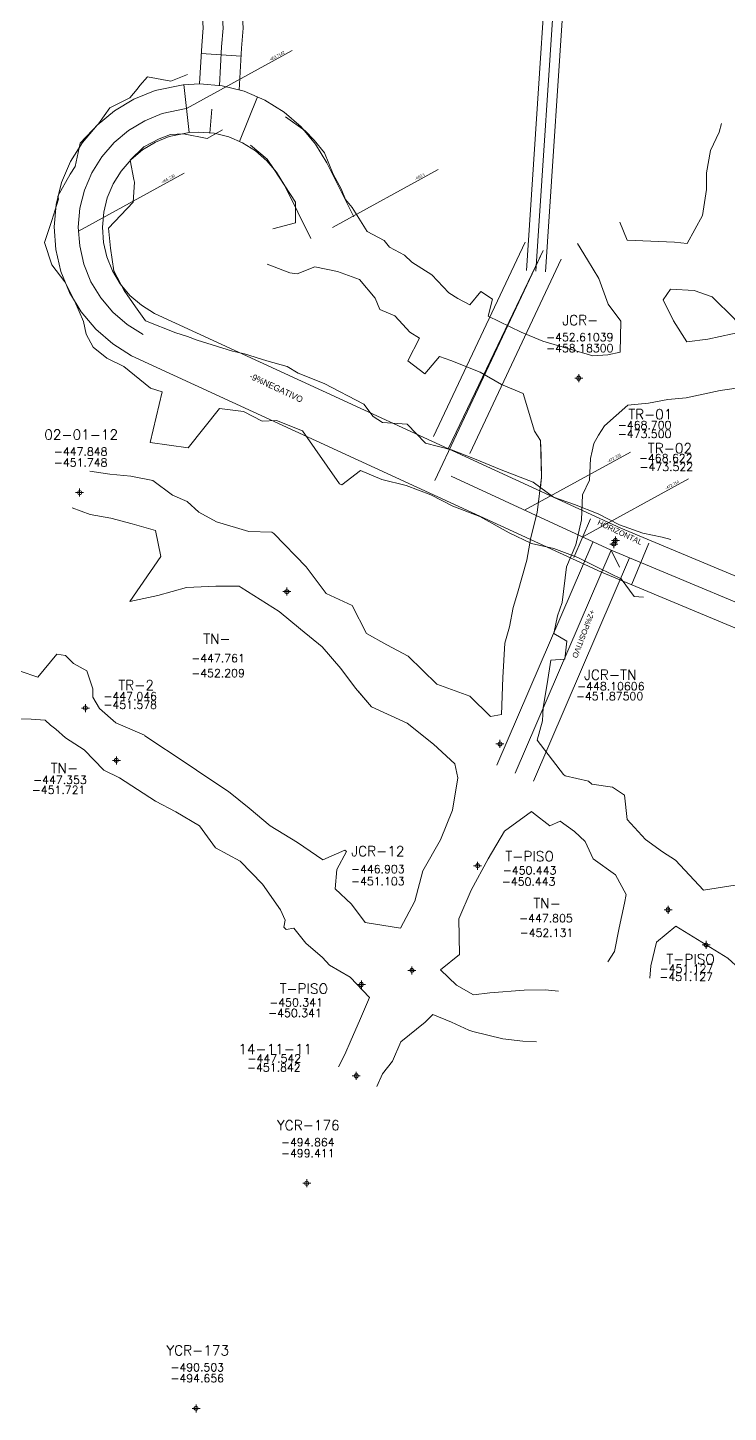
# Model space of a CAD drawing. Extents: x 10548 to 11188, y 0 to 10043.
# Drawn here: x 10729.8 to 10817.3, y 9744.7 to 9917.7 of the extents above; entities that cross this region are included whole.
import ezdxf
from ezdxf.enums import TextEntityAlignment as Align

# ---------------------------------------------------------------- set-up
doc = ezdxf.new("R2010")
doc.units = 0
doc.header["$MEASUREMENT"] = 0
doc.header["$PDMODE"] = 34
doc.header["$PDSIZE"] = 0.5
for name, color, linetype in [('F-510-7775-E-FIC', 104, 'Continuous'), ('F-510-7775-E-SCR', 102, 'Continuous'), ('F-510-7782-W-FIC', 5, 'Continuous'), ('F-510-7782-W-SCR', 5, 'Continuous'), ('F-510-7784-E-SCR', 152, 'Continuous'), ('F-510-7790-W-FIC', 154, 'Continuous'), ('F-510-7790-W-SCR', 154, 'Continuous'), ('proy2d', 80, 'Continuous'), ('R-480-7855-NE-SCR', 210, 'Continuous')]:
    doc.layers.add(name, color=color, linetype=linetype)
doc.styles.add('ROMAND', font='romand', dxfattribs={"width": 0.7})
doc.styles.add('ROMANS', font='romans.shx', dxfattribs={"width": 1.65})

# ---------------------------------------------------------------- blocks, each defined once
blk = doc.blocks.new('F2')
at = {"lineweight": 0}
blk.add_point((0, 0), dxfattribs=at)
at = {"lineweight": 0, "style": 'ROMAND'}
for tag, height, p in [('NOMBRE', 1.25, (0.2, 6.62)), ('CIELO', 1, (0.14, 4.62)), ('PISO', 1, (0.14, 3.25))]:
    blk.add_attdef(tag, text='', height=height, dxfattribs=at).set_placement(p, align=Align.CENTER)
at = {"lineweight": 0, "style": 'ROMANS', "flags": 1}
for tag, p in [('MINA', (-0.07, -3.26)), ('LOCALIZACION', (-0.07, -4.93)), ('ESTRUCTURA', (-0.07, -6.62)), ('NIVEL', (-0.07, -8.29)), ('OBRA', (-0.07, -10.12)), ('FECHA', (-0.07, -11.79)), ('ATRAS', (-0.07, -13.48)), ('TOPOGRAFO', (2.67, -15.3))]:
    blk.add_attdef(tag, text='', height=1.25, dxfattribs=at).set_placement(p, align=Align.CENTER)

msp = doc.modelspace()

# ---------------------------------------------------------------- linework, layer by layer
at = {"color": 3, "linetype": 'Continuous', "lineweight": 0, "flags": 128}
for points in [[(10799.7, 10002.33), (10792.1, 9887.36)], [(10802.1, 10002.17), (10794.5, 9887.2)], [(10756.23, 9909.89), (10756.52, 9915.11), (10756.74, 9917.61), (10756.55, 9920.35), (10755.94, 9923.03), (10754.91, 9925.57), (10753.49, 9927.93), (10751.73, 9930.03), (10749.65, 9931.84), (10747.32, 9933.29), (10744.8, 9934.37), (10742.13, 9935.03), (10739.18, 9935.29), (10688.99, 9923.03), (10686.51, 9922.4), (10683.99, 9921.32), (10681.65, 9919.86), (10679.58, 9918.05), (10677.78, 9915.87), (10665.93, 9892.67)], [(10751.27, 9910.66), (10751.54, 9915.47), (10751.73, 9917.65), (10751.59, 9919.61), (10751.15, 9921.52), (10750.42, 9923.34), (10749.41, 9925.02), (10748.15, 9926.52), (10746.67, 9927.81), (10745.01, 9928.85), (10743.2, 9929.61), (10741.3, 9930.09), (10739.56, 9930.24), (10690.19, 9918.18), (10688.11, 9917.65), (10686.31, 9916.88), (10684.65, 9915.84), (10683.18, 9914.55), (10681.98, 9913.11), (10670.39, 9890.4)], [(10770.56, 9894.05), (10767.18, 9900.81), (10765.78, 9903.13), (10763.96, 9905.29), (10761.83, 9907.14), (10759.43, 9908.64), (10756.83, 9909.74), (10754.08, 9910.42), (10751.3, 9910.66), (10749.23, 9910.56), (10745.73, 9909.84), (10743.08, 9908.77), (10740.66, 9907.31), (10738.49, 9905.49), (10736.64, 9903.35), (10735.15, 9900.96), (10734.04, 9898.35), (10733.36, 9895.61), (10733.12, 9892.8), (10733.32, 9889.98), (10733.96, 9887.22), (10735.02, 9884.61), (10736.48, 9882.18), (10738.3, 9880.02), (10740.43, 9878.17), (10742.79, 9876.7), (10801.5, 9849.68), (10852.45, 9828.38)], [(10765.19, 9891.36), (10761.92, 9897.92), (10760.88, 9899.63), (10759.67, 9901.07), (10758.25, 9902.3), (10756.65, 9903.3), (10754.92, 9904.03), (10753.1, 9904.49), (10751.19, 9904.65), (10749.99, 9904.59), (10747.48, 9904.08), (10745.77, 9903.38), (10744.16, 9902.41), (10742.72, 9901.2), (10741.48, 9899.78), (10740.49, 9898.18), (10739.75, 9896.45), (10739.3, 9894.62), (10739.14, 9892.75), (10739.27, 9890.87), (10739.7, 9889.04), (10740.4, 9887.3), (10741.37, 9885.68), (10742.58, 9884.24), (10744.01, 9883.01), (10745.64, 9881.99), (10803.91, 9855.17), (10855.05, 9833.8)], [(10791.94, 9890.89), (10780.52, 9866.63)], [(10796.46, 9888.76), (10785.04, 9864.5)], [(10800.41, 9853.41), (10788.41, 9825.54)], [(10805, 9851.44), (10793, 9823.56)]]:
    msp.add_lwpolyline(points, dxfattribs=at)
at = {"color": 1, "linetype": 'Continuous', "lineweight": 0, "flags": 128}
for points, elevation in [([(10800.9, 10002.25), (10793.3, 9887.28)], -182.78), ([(10753.76, 9910.45), (10754.03, 9915.29), (10754.24, 9917.63), (10754.07, 9919.98), (10753.54, 9922.27), (10752.66, 9924.46), (10751.45, 9926.47), (10749.94, 9928.28), (10748.16, 9929.82), (10746.17, 9931.07), (10744, 9931.99), (10741.72, 9932.56), (10739.37, 9932.77), (10689.59, 9920.6), (10687.31, 9920.03), (10685.15, 9919.1), (10683.15, 9917.85), (10681.38, 9916.3), (10679.88, 9914.49), (10668.16, 9891.53)], -463.71), ([(10749.65, 9907.58), (10749.61, 9907.58), (10746.6, 9906.96), (10744.42, 9906.07), (10742.41, 9904.86), (10740.6, 9903.35), (10739.06, 9901.57), (10737.82, 9899.57), (10736.9, 9897.4), (10736.33, 9895.12), (10736.13, 9892.77), (10736.3, 9890.43), (10736.83, 9888.13), (10737.71, 9885.95), (10738.93, 9883.93), (10740.44, 9882.13), (10742.22, 9880.59), (10744.22, 9879.34)], -462.14), ([(10794.2, 9889.83), (10780.68, 9861.1)], -471.47), ([(10782.69, 9861.64), (10802.71, 9852.42), (10853.75, 9831.09), (10869.83, 9822.28), (10917.24, 9795.7), (10919.29, 9794.53), (10921.12, 9793.05), (10922.69, 9791.3), (10923.97, 9789.32), (10924.94, 9787.18), (10925.54, 9784.9), (10925.79, 9782.56), (10925.67, 9780.21), (10925.18, 9777.91), (10915.57, 9755.28)], -462.14), ([(10802.71, 9852.42), (10790.7, 9824.55)], -462.14)]:
    msp.add_lwpolyline(points, dxfattribs=dict(at, elevation=elevation))
at = {"color": 4, "linetype": 'Continuous', "lineweight": 0, "flags": 128}
for points in [[(10749.65, 9907.58), (10762.86, 9914.82)], [(10736.16, 9892.28), (10749.37, 9899.52)], [(10799.14, 9854.06), (10812.35, 9861.31)]]:
    msp.add_lwpolyline(points, dxfattribs=at)
at = {"color": 2, "linetype": 'Continuous', "lineweight": 0, "flags": 128}
for points, elevation in [([(10751.48, 9914.46), (10756.47, 9914.14)], -463.71), ([(10762, 9906.54), (10764.47, 9904.8), (10765.58, 9903.65), (10766.89, 9902.04), (10767.98, 9899.4), (10768.98, 9897.56), (10769.49, 9896.21), (10770.33, 9895.24), (10772.21, 9892.23), (10774.34, 9891.09), (10775.01, 9890.27), (10776.86, 9889.28), (10777.8, 9888.39), (10780.31, 9886.79), (10782.4, 9884.57), (10783.53, 9883.85), (10785.04, 9883.08), (10786.41, 9884.72), (10787.87, 9883.78), (10787.31, 9881.63), (10791.47, 9879.65), (10794.18, 9878.51), (10800.42, 9876.69), (10802.27, 9876.82), (10803.83, 9877.14), (10803.91, 9881.03), (10802.31, 9883.13), (10801.14, 9886.35), (10799.76, 9888.68), (10798.51, 9890.73)], -462.21), ([(10803.79, 9893.37), (10804.68, 9891.13), (10810.61, 9890.9), (10812.21, 9890.73), (10814.1, 9894.21), (10814.6, 9897.48), (10814.6, 9899.56), (10815.1, 9902.34), (10816.19, 9904.62), (10816.49, 9905.72)], -453.21), ([(10760.42, 9892.56), (10763.28, 9893.32), (10763.25, 9895.88), (10761.92, 9897.92), (10760.6, 9899.95), (10759.74, 9901.28), (10757.62, 9903.02)], -458.27), ([(10793.88, 9860.18), (10793.98, 9861.52), (10793.94, 9864.23), (10793.86, 9866.13), (10793.12, 9867.27), (10791.69, 9871.97), (10788.99, 9873.1), (10786.33, 9874.65), (10782.66, 9876.12), (10781.23, 9876.62), (10779.43, 9874.45), (10777.31, 9876.06), (10778.76, 9878.89), (10777.53, 9879.64), (10776.66, 9880.59), (10775.67, 9881.67), (10773.79, 9882.47), (10773.2, 9883.88), (10771.26, 9886.21), (10768.51, 9887.24), (10765.69, 9887.79), (10763.45, 9886.93), (10762.57, 9887.06), (10759.74, 9888.13)], -453.1), ([(10812.14, 9878.45), (10810.49, 9881.07), (10809.19, 9883.67), (10810.1, 9885), (10813.07, 9884.85), (10815.33, 9884.06), (10818.12, 9881.3), (10819.05, 9879.87), (10819.18, 9879.71), (10817.87, 9879.42), (10814.77, 9878.78), (10812.14, 9878.45)], -456.76), ([(10833.24, 9874.26), (10829.52, 9874.09), (10825.87, 9873.62), (10822.61, 9873.25), (10819.46, 9872.81), (10816.31, 9872.36), (10812.07, 9871.45), (10809.79, 9871.22), (10807.35, 9870.77), (10804.77, 9870.51), (10801.88, 9867.95), (10801.11, 9866.8), (10800.54, 9865.73), (10800.32, 9864.77), (10800.13, 9863.86), (10799.97, 9861.17), (10799.11, 9859.31)], -449.12), ([(10800.11, 9856.31), (10798.04, 9851.5)], -471.86), ([(10807.42, 9853.29), (10805.27, 9848.15)], -472.6)]:
    msp.add_lwpolyline(points, dxfattribs=dict(at, elevation=elevation))
for points in [[(10749.32, 9910.57), (10749.98, 9904.59)], [(10758.52, 9909.03), (10756.25, 9903.47)]]:
    msp.add_lwpolyline(points, dxfattribs=at)
at = {"color": 4, "linetype": 'Continuous', "lineweight": 0, "flags": 128}
for points, elevation in [([(10752.55, 9904.49), (10752.81, 9907.52)], -464.58), ([(10767.87, 9892.71), (10781.08, 9899.95)], -462.14), ([(10782.39, 9865.14), (10794.2, 9889.83)], -464.81), ([(10791.89, 9857.4), (10805.1, 9864.64)], -462.14), ([(10802.71, 9852.42), (10803.73, 9850.29)], -462.14)]:
    msp.add_lwpolyline(points, dxfattribs=dict(at, elevation=elevation))
at = {"layer": 'F-510-7775-E-SCR', "color": 3, "linetype": 'Continuous', "lineweight": 0}
for points in [[(10810.76, 9813.69, -447.55), (10810.74, 9813.7, -447.55), (10809.11, 9814.71, -446.64), (10807, 9816.25, -446.72), (10804.68, 9818.77, -447.29), (10804.38, 9821.79, -447.38), (10802.88, 9822.81, -446.56), (10800.3, 9823.18, -446.95), (10799.85, 9823.57, -447.24), (10796.96, 9824.2, -447.22), (10796.73, 9824.4, -447.22)], [(10810.76, 9813.69, -452.35), (10810.74, 9813.7, -452.35), (10809.11, 9814.71, -452.54), (10807, 9816.25, -452.12), (10804.68, 9818.77, -451.89), (10804.38, 9821.79, -451.88), (10802.88, 9822.81, -451.76), (10800.3, 9823.18, -451.85), (10799.85, 9823.57, -451.94), (10796.96, 9824.2, -452.02), (10796.73, 9824.4, -452.02)], [(10804.36, 9808.31, -447.63), (10804.36, 9808.31, -447.63), (10804.55, 9809.4, -446.64), (10803.23, 9811.85, -446.72), (10800.45, 9813.83, -447.29), (10799.43, 9816.03, -447.38), (10798.13, 9817.27, -446.56), (10796.33, 9818.55, -446.95), (10795.03, 9817.96, -447.24), (10792.99, 9819.57, -447.22), (10792.76, 9819.77, -447.22)], [(10804.36, 9808.31, -452.53), (10804.36, 9808.31, -452.53), (10804.55, 9809.4, -452.54), (10803.23, 9811.85, -452.12), (10800.45, 9813.83, -451.89), (10799.43, 9816.03, -451.88), (10798.13, 9817.27, -451.76), (10796.33, 9818.55, -451.85), (10795.03, 9817.96, -451.94), (10792.99, 9819.57, -452.02), (10792.76, 9819.77, -452.02)], [(10818.18, 9810.58, -447.44), (10818.18, 9810.58, -447.44), (10814.24, 9809.95, -448.33), (10810.74, 9813.7, -447.55)], [(10818.18, 9810.58, -452.44), (10818.18, 9810.58, -452.44), (10814.24, 9809.95, -452.63), (10810.74, 9813.7, -452.35)], [(10802.28, 9800.97, -447.07), (10803.1, 9802.26, -447.06), (10803.71, 9805.24, -446.64), (10804.36, 9808.31, -447.63)], [(10802.28, 9800.97, -452.17), (10803.1, 9802.26, -452.16), (10803.71, 9805.24, -452.44), (10804.36, 9808.31, -452.53)], [(10807.51, 9798.95, -447.07), (10807.67, 9800.5, -447.06), (10808.38, 9803.44, -446.64), (10810.76, 9805.44, -448.33)], [(10807.51, 9798.95, -452.17), (10807.67, 9800.5, -452.16), (10808.38, 9803.44, -452.44), (10810.76, 9805.44, -452.63)], [(10820.17, 9798.78, -447.96), (10817.26, 9801.43, -448.29), (10817.26, 9801.43, -448.29), (10810.76, 9805.44, -448.33), (10810.76, 9805.44, -448.33), (10810.76, 9805.44, -448.33)], [(10820.17, 9798.78, -452.56), (10817.26, 9801.43, -453.19), (10817.26, 9801.43, -453.19), (10810.76, 9805.44, -452.63), (10810.76, 9805.44, -452.63)]]:
    msp.add_polyline3d(points, dxfattribs=at)
at = {"layer": 'F-510-7782-W-SCR', "color": 5, "linetype": 'Continuous', "lineweight": 0, "flags": 128}
for points, elevation in [([(10791.69, 9871.97), (10793.12, 9867.27), (10793.86, 9866.13), (10793.98, 9861.52), (10793.47, 9857.11), (10792.65, 9854.01), (10792.18, 9851.15), (10791.01, 9847.02), (10790.45, 9845.26), (10789.99, 9842.82), (10789.4, 9840.8), (10789.18, 9836.51), (10789, 9831.88), (10787.61, 9831.62), (10785.03, 9834.18), (10780.9, 9835.67), (10777.35, 9839.16)], -452.73), ([(10801.88, 9867.95), (10801.11, 9866.8), (10800.54, 9865.73), (10800.32, 9864.77), (10800.13, 9863.86), (10799.97, 9861.17), (10799.11, 9859.31), (10799, 9856.19), (10798.27, 9853.07), (10797.11, 9850.33), (10796.57, 9845.87), (10796, 9844.21), (10795.54, 9842.02), (10797.16, 9841.06), (10796.92, 9838.79), (10795.15, 9838.66), (10794.72, 9835.71), (10794.2, 9832.77), (10794.13, 9831.07), (10793.45, 9828.68), (10796.73, 9824.4), (10796.73, 9824.4)], -453.2), ([(10778.18, 9808.56), (10779.17, 9812.37), (10781.38, 9816.22), (10782.87, 9819.93), (10782.87, 9819.93), (10783.54, 9823.98), (10783.16, 9825.7), (10780.52, 9828.19), (10777.23, 9830.8), (10772.76, 9832.86), (10771.1, 9834.79), (10771.08, 9834.8)], -445.2), ([(10792.76, 9819.77), (10789.36, 9817.31), (10787.31, 9813.83), (10785.2, 9809.93), (10783.65, 9806.35), (10783.65, 9806.35)], -448.33)]:
    msp.add_lwpolyline(points, dxfattribs=dict(at, elevation=elevation))
at = {"layer": 'F-510-7782-W-SCR', "color": 5, "linetype": 'Continuous', "lineweight": 0}
for points in [[(10737.58, 9862.3, -447.85), (10740.05, 9861.9, -448.04), (10742.69, 9861.64, -447.94), (10745.43, 9861.1, -448.03), (10747.88, 9859.27, -447.92), (10749.72, 9858.5, -446.82), (10751.18, 9857.14, -446.52), (10753.39, 9855.97, -446.71)], [(10737.58, 9862.3, -451.75), (10740.05, 9861.9, -451.64), (10742.69, 9861.64, -451.54), (10745.43, 9861.1, -451.93), (10747.88, 9859.27, -452.02), (10749.72, 9858.5, -451.92), (10751.18, 9857.14, -451.92), (10753.39, 9855.97, -451.81)], [(10735.38, 9857.7, -447.85), (10737.63, 9856.85, -448.04), (10740.19, 9856.4, -447.94), (10742.84, 9855.69, -448.03), (10745.76, 9854.85, -447.92), (10746.45, 9851.64, -446.82), (10742.56, 9845.99, -447.23)], [(10735.38, 9857.7, -451.75), (10737.63, 9856.85, -451.64), (10740.19, 9856.4, -451.54), (10742.84, 9855.69, -451.93), (10745.76, 9854.85, -452.02), (10746.45, 9851.64, -451.92), (10742.56, 9845.99, -452.13)], [(10753.39, 9855.97, -446.71), (10757.44, 9854.75, -447.64), (10760.31, 9854.66, -447.55), (10760.56, 9854.5, -447.55), (10764.58, 9850.32, -447.66)], [(10753.39, 9855.97, -451.81), (10757.44, 9854.75, -451.84), (10760.31, 9854.66, -452.05), (10760.56, 9854.5, -452.05), (10764.58, 9850.32, -452.16)], [(10764.58, 9850.32, -447.66), (10767.11, 9847, -447.38), (10770.35, 9845.51, -447.76), (10772.12, 9841.99, -447.85), (10774.69, 9840.6, -447.84), (10777.35, 9839.16, -447.82)], [(10764.58, 9850.32, -452.16), (10767.11, 9847, -451.98), (10770.35, 9845.51, -451.96), (10772.12, 9841.99, -451.95), (10774.69, 9840.6, -451.94), (10777.35, 9839.16, -452.12)], [(10742.56, 9845.99, -447.23), (10746.07, 9846.76, -446.93), (10749.64, 9847.76, -447.04), (10753.3, 9847.91, -447.64), (10756.22, 9847.9, -447.55), (10756.48, 9847.74, -447.55), (10761.22, 9844.76, -447.66)], [(10742.56, 9845.99, -452.13), (10746.07, 9846.76, -451.93), (10749.64, 9847.76, -451.84), (10753.3, 9847.91, -451.84), (10756.22, 9847.9, -452.05), (10756.48, 9847.74, -452.05), (10761.22, 9844.76, -452.16)], [(10761.22, 9844.76, -447.66), (10763.87, 9842.56, -447.38), (10766.58, 9840.33, -447.76), (10768.93, 9837.63, -447.85), (10770.75, 9835.19, -447.84), (10772.76, 9832.86, -447.82)], [(10761.22, 9844.76, -452.16), (10763.87, 9842.56, -451.98), (10766.58, 9840.33, -451.96), (10768.93, 9837.63, -451.95), (10770.75, 9835.19, -451.94), (10772.76, 9832.86, -452.12)], [(10776.38, 9805.2, -450.97), (10778.18, 9808.57, -451.05)], [(10776.38, 9805.2, -447.17), (10778.18, 9808.56, -445.2)], [(10781.39, 9799.99, -450.98), (10783.77, 9801.88, -450.97), (10783.65, 9806.36, -451.05)], [(10781.39, 9799.99, -446.48), (10783.77, 9801.88, -447.17), (10783.65, 9806.35, -448.33)], [(10768.63, 9787.88, -447.54), (10769.41, 9789.39, -447.38), (10770.23, 9791.22, -447.21), (10771.24, 9793.62, -447.12), (10772.49, 9796.53, -447.28)], [(10768.63, 9787.88, -451.84), (10769.41, 9789.39, -451.88), (10770.23, 9791.22, -451.81), (10771.24, 9793.62, -451.72), (10772.49, 9796.53, -450.98)], [(10773.44, 9785.42, -447.54), (10774.13, 9786.98, -447.38), (10775.39, 9788.58, -447.21), (10776.4, 9790.98, -447.12), (10779.46, 9793.45, -447.1)], [(10773.44, 9785.42, -451.84), (10774.13, 9786.98, -451.88), (10775.39, 9788.58, -451.81), (10776.4, 9790.98, -451.72), (10779.46, 9793.45, -451.5)]]:
    msp.add_polyline3d(points, dxfattribs=at)
at = {"layer": 'F-510-7784-E-SCR', "linetype": 'Continuous', "lineweight": 0}
for points in [[(10787.53, 9797.12, -451.24), (10785.51, 9796.86, -450.68), (10783.39, 9798.06, -450.88), (10781.39, 9799.99, -450.98)], [(10796.12, 9797.31, -445.97), (10794.45, 9797.49, -445.78), (10791.81, 9797.43, -445.7), (10787.53, 9797.12, -447.04)], [(10796.12, 9797.31, -451.27), (10794.45, 9797.49, -451.38), (10791.81, 9797.43, -451.4), (10787.53, 9797.12, -451.24)], [(10785.41, 9792.26, -447.04), (10784.9, 9792.46, -446.68), (10782.73, 9793.45, -446.68), (10780.43, 9794.42, -446.58), (10779.46, 9793.45, -447.1)], [(10785.41, 9792.26, -451.24), (10784.9, 9792.46, -450.68), (10782.73, 9793.45, -450.68), (10780.43, 9794.42, -450.88), (10779.46, 9793.45, -451.5)], [(10793.36, 9790.98, -445.97), (10791.66, 9791.07, -445.78), (10789.18, 9791.38, -445.7), (10785.41, 9792.26, -447.04)], [(10793.36, 9790.98, -451.27), (10791.66, 9791.07, -451.38), (10789.18, 9791.38, -451.4), (10785.41, 9792.26, -451.24)]]:
    msp.add_polyline3d(points, dxfattribs=at)
at = {"layer": 'F-510-7790-W-SCR', "color": 154, "linetype": 'Continuous', "lineweight": 0}
for points in [[(10720.27, 9838.72, -446.18), (10723.77, 9838.48, -446.17), (10726.61, 9837.84, -446.34), (10728.85, 9837.29, -447.09), (10731.06, 9836.55, -447.45), (10733.43, 9839.42, -447.79), (10734.52, 9839.26, -446.13)], [(10720.27, 9838.72, -452.48), (10723.77, 9838.48, -452.57), (10726.61, 9837.84, -452.54), (10728.85, 9837.29, -452.49), (10731.06, 9836.55, -452.45), (10733.43, 9839.42, -452.49), (10734.52, 9839.26, -450.93)], [(10734.52, 9839.26, -446.13), (10735.51, 9838.26, -446.06), (10737.21, 9837.35, -446.6), (10737.96, 9835.1, -446.96), (10737.95, 9834.03, -446.38), (10738.76, 9832.62, -446.92), (10740.82, 9830.83, -446.98), (10744.39, 9829.28, -447.37), (10744.45, 9829.21, -447.37)], [(10734.52, 9839.26, -450.93), (10735.51, 9838.26, -451.16), (10737.21, 9837.35, -451.5), (10737.96, 9835.1, -451.66), (10737.95, 9834.03, -451.58), (10738.76, 9832.62, -451.62), (10740.82, 9830.83, -451.78), (10744.39, 9829.28, -451.67), (10744.45, 9829.21, -451.67)], [(10725.69, 9831.91, -446.34), (10725.69, 9831.91, -446.34), (10725.69, 9831.91, -446.34), (10727.93, 9831.36, -447.09), (10730.25, 9831.31, -447.45), (10731.99, 9831.18, -446.81), (10731.99, 9831.18, -446.81)], [(10725.69, 9831.91, -452.54), (10725.69, 9831.91, -452.54), (10725.69, 9831.91, -452.54), (10727.93, 9831.36, -452.49), (10730.25, 9831.31, -452.45), (10731.99, 9831.18, -451.59), (10731.99, 9831.18, -451.59)], [(10731.99, 9831.18, -451.59), (10732.64, 9830.54, -451.66), (10733.32, 9830.06, -451.58), (10734.51, 9828.98, -451.62), (10736.87, 9827.45, -451.78), (10739.3, 9824.92, -451.67), (10741.28, 9823.96, -452.39)], [(10731.99, 9831.18, -446.81), (10732.64, 9830.54, -446.96), (10733.32, 9830.06, -446.38), (10734.51, 9828.98, -446.92), (10736.87, 9827.45, -446.98), (10739.3, 9824.92, -447.37), (10741.28, 9823.96, -447.59)], [(10744.45, 9829.21, -447.37), (10749.71, 9825.72, -446.59), (10752.04, 9824.14, -446.34), (10754.9, 9822.25, -447.68), (10757.48, 9820.2, -446.91), (10760.11, 9817.98, -447.15), (10763.52, 9815.88, -446.67), (10766.67, 9813.73, -447.2), (10769.41, 9814.95, -447.48), (10769.64, 9814.76, -447.47), (10768.41, 9812.52, -447.26)], [(10744.45, 9829.21, -451.67), (10749.71, 9825.72, -451.99), (10752.04, 9824.14, -451.74), (10754.9, 9822.25, -451.78), (10757.48, 9820.2, -451.81), (10760.11, 9817.98, -451.85), (10763.52, 9815.88, -451.57), (10766.67, 9813.73, -451.8), (10769.41, 9814.95, -451.48), (10769.64, 9814.76, -451.47), (10768.41, 9812.52, -451.46)], [(10741.28, 9823.96, -447.59), (10745.77, 9821.07, -446.59), (10748.3, 9819.72, -446.34), (10751.28, 9817.98, -447.68), (10753.28, 9815.24, -446.91), (10756.36, 9813.55, -447.15), (10759.12, 9810.69, -446.67), (10761.38, 9807.47, -447.2), (10761.98, 9806.17, -447.48), (10761.81, 9805.32, -447.47), (10762.1, 9805.04, -447.26)], [(10741.28, 9823.96, -452.39), (10745.77, 9821.07, -451.99), (10748.3, 9819.72, -451.74), (10751.28, 9817.98, -451.78), (10753.28, 9815.24, -451.81), (10756.36, 9813.55, -451.85), (10759.12, 9810.69, -451.57), (10761.38, 9807.47, -451.8), (10761.98, 9806.17, -451.48), (10761.81, 9805.32, -451.47), (10762.1, 9805.04, -451.46)], [(10768.41, 9812.52, -447.26), (10768.22, 9810.1, -446.88), (10770.26, 9808.2, -447.08), (10771.97, 9805.91, -447.69)], [(10768.41, 9812.52, -451.46), (10768.22, 9810.1, -451.68), (10770.26, 9808.2, -451.58), (10771.97, 9805.91, -451.59)], [(10762.1, 9805.04, -447.26), (10763.05, 9805.17, -446.45), (10764.56, 9803.33, -446.88), (10766.64, 9801.52, -447.08), (10767.49, 9800.56, -446.46)], [(10762.1, 9805.04, -451.46), (10763.05, 9805.17, -451.55), (10764.56, 9803.33, -451.68), (10766.64, 9801.52, -451.58), (10767.49, 9800.56, -451.06)], [(10771.97, 9805.91, -447.69), (10776.38, 9805.2, -447.17), (10776.38, 9805.2, -447.17)], [(10771.97, 9805.91, -451.59), (10776.38, 9805.2, -450.97), (10776.38, 9805.2, -450.97)], [(10767.49, 9800.56, -446.46), (10770.09, 9799.06, -447.34), (10772.49, 9796.53, -447.28)], [(10767.49, 9800.56, -451.06), (10770.09, 9799.06, -451.04), (10772.49, 9796.53, -450.98)]]:
    msp.add_polyline3d(points, dxfattribs=at)
at = {"layer": 'R-480-7855-NE-SCR', "color": 210, "linetype": 'Continuous', "lineweight": 0}
for points in [[(10743.48, 9910, -460.95), (10743.48, 9910, -460.95), (10743.8, 9910.45, -461.01), (10744.77, 9911.53, -461.28), (10747.69, 9911.01, -461.09), (10749.76, 9911.85, -461.48)], [(10743.48, 9910, -465.95), (10743.48, 9910, -465.95), (10743.8, 9910.45, -465.91), (10744.77, 9911.53, -466.28), (10747.69, 9911.01, -465.89), (10749.76, 9911.85, -465.8)], [(10735.1, 9899.39, -466.49), (10735.73, 9900.34, -466.45), (10736.36, 9903.27, -466.35), (10738.65, 9905.66, -466.31), (10740.06, 9907.69, -466.22), (10742.56, 9908.93, -466.51), (10743.48, 9910, -465.95)], [(10735.1, 9899.39, -461.49), (10735.73, 9900.34, -461.75), (10736.36, 9903.27, -461.65), (10738.65, 9905.66, -462.21), (10740.06, 9907.69, -462.12), (10742.56, 9908.93, -461.91), (10743.48, 9910, -460.95)], [(10742.59, 9901.14, -466.31), (10744.33, 9902.79, -466.22), (10746.23, 9903.82, -466.04)], [(10742.59, 9901.14, -462.21), (10744.33, 9902.79, -462.12), (10746.23, 9903.82, -461.84)], [(10746.23, 9903.82, -466.04), (10746.23, 9903.82, -466.04), (10747.65, 9904.36, -465.91), (10749.26, 9904.43, -466.28), (10752.23, 9903.83, -465.89), (10754.14, 9904.91, -465.8)], [(10746.23, 9903.82, -461.84), (10746.23, 9903.82, -461.84), (10747.65, 9904.36, -461.01), (10749.26, 9904.43, -461.28), (10752.23, 9903.83, -461.09), (10754.14, 9904.91, -461.48)], [(10743.26, 9882.81, -468.34), (10741.84, 9884.84, -468.17), (10740.58, 9887.3, -467.85), (10740.15, 9890.16, -467.7), (10739.9, 9892.64, -467.4), (10742.97, 9895.87, -466.9), (10743.14, 9898.37, -466.51), (10743.05, 9898.74, -466.46), (10742.59, 9901.14, -466.31)], [(10743.26, 9882.81, -463.04), (10741.84, 9884.84, -463.57), (10740.58, 9887.3, -463.25), (10740.15, 9890.16, -463), (10739.9, 9892.64, -462.2), (10742.97, 9895.87, -462.5), (10743.14, 9898.37, -461.81), (10743.05, 9898.74, -461.76), (10742.59, 9901.14, -462.21)], [(10737.98, 9877.78, -463.8), (10737.11, 9879.41, -463.09), (10736.76, 9880.96, -463.49), (10735.69, 9883.47, -463.57), (10734.43, 9885.93, -463.25), (10732.83, 9888.05, -463), (10731.9, 9890.86, -462.2), (10732.82, 9893.61, -462.5), (10733.67, 9896.26, -461.81), (10733.59, 9896.63, -461.76), (10735.1, 9899.39, -461.49)], [(10737.98, 9877.78, -468.8), (10737.11, 9879.41, -468.59), (10736.76, 9880.96, -468.39), (10735.69, 9883.47, -468.17), (10734.43, 9885.93, -467.85), (10732.83, 9888.05, -467.7), (10731.9, 9890.86, -467.4), (10732.82, 9893.61, -466.9), (10733.67, 9896.26, -466.51), (10733.59, 9896.63, -466.46), (10735.1, 9899.39, -466.49)], [(10744.52, 9881.08, -462.22), (10743.26, 9882.81, -463.04)], [(10744.52, 9881.08, -467.42), (10743.26, 9882.81, -468.34)], [(10771.8, 9870.64, -463.65), (10766.84, 9873.23, -463.35), (10763.59, 9874.51, -462.77), (10763.59, 9874.51, -462.77), (10762.22, 9875.36, -462.79), (10759.69, 9876.08, -462.75), (10756.89, 9876.93, -463.1), (10755.41, 9877.28, -463.32), (10750.98, 9878.66, -463.08), (10749.76, 9879.11, -462.41), (10748.32, 9879.55, -462.33), (10744.52, 9881.08, -462.22)], [(10771.8, 9870.64, -468.85), (10766.84, 9873.23, -468.55), (10763.59, 9874.51, -468.47), (10763.59, 9874.51, -468.47), (10762.22, 9875.36, -468.29), (10759.69, 9876.08, -468.35), (10756.89, 9876.93, -468), (10755.41, 9877.28, -467.92), (10750.98, 9878.66, -467.48), (10749.76, 9879.11, -467.61), (10748.32, 9879.55, -467.53), (10744.52, 9881.08, -467.42)], [(10741.86, 9875.32, -468.42), (10741.82, 9875.34, -468.41), (10739.68, 9876.42, -468.62), (10737.98, 9877.78, -468.8)], [(10741.86, 9875.32, -463.41), (10741.82, 9875.34, -463.41), (10739.68, 9876.42, -463.62), (10737.98, 9877.78, -463.8)], [(10768.75, 9860.7, -465.07), (10764.13, 9867.32, -463.35), (10760.87, 9868.6, -462.77), (10760.87, 9868.6, -462.77), (10759.08, 9868.54, -462.79), (10756.77, 9869.72, -462.75), (10753.76, 9870.11, -463.1), (10749.85, 9865.2, -463.32), (10745.09, 9865.85, -463.08), (10746.59, 9872.2, -462.41), (10745.14, 9872.65, -462.33), (10741.82, 9875.34, -463.41)], [(10768.75, 9860.7, -469.57), (10764.13, 9867.32, -468.55), (10760.87, 9868.6, -468.47), (10760.87, 9868.6, -468.47), (10759.08, 9868.54, -468.29), (10756.77, 9869.72, -468.35), (10753.76, 9870.11, -468), (10749.85, 9865.2, -467.92), (10745.09, 9865.85, -467.48), (10746.59, 9872.2, -467.61), (10745.14, 9872.65, -467.53), (10741.82, 9875.34, -468.41)], [(10792.95, 9860.9, -466.04), (10788.94, 9862.43, -465.45), (10785.64, 9863.84, -465.11), (10782.75, 9864.94, -464.71), (10779.52, 9865.77, -464.2), (10777.21, 9868.15, -464.7), (10774.13, 9868.35, -465.03), (10772.95, 9869.12, -465.1), (10771.8, 9870.64, -463.65)], [(10792.95, 9860.9, -471.94), (10788.94, 9862.43, -471.35), (10785.64, 9863.84, -470.91), (10782.75, 9864.94, -470.61), (10779.52, 9865.77, -470.1), (10777.21, 9868.15, -469.9), (10774.13, 9868.35, -469.63), (10772.95, 9869.12, -469.6), (10771.8, 9870.64, -468.85)], [(10789.95, 9854.57, -466.04), (10786.27, 9856.62, -465.45), (10782.93, 9857.93, -465.11), (10780.17, 9859.31, -464.71), (10777.1, 9860.5, -464.2), (10774.04, 9861.24, -464.7), (10771.38, 9862.35, -465.03), (10769.03, 9860.57, -465.1), (10768.75, 9860.7, -465.07)], [(10789.95, 9854.57, -471.94), (10786.27, 9856.62, -471.35), (10782.93, 9857.93, -470.91), (10780.17, 9859.31, -470.61), (10777.1, 9860.5, -470.1), (10774.04, 9861.24, -469.9), (10771.38, 9862.35, -469.63), (10769.03, 9860.57, -469.6), (10768.75, 9860.7, -469.57)], [(10810.15, 9853.75, -469.6), (10809.08, 9854.04, -469.39), (10806.66, 9854.52, -468.95), (10803.74, 9855.57, -467.94), (10801.09, 9856.94, -467.44), (10798.13, 9858.12, -467.32), (10795.48, 9859.04, -465.55), (10792.95, 9860.9, -466.04)], [(10810.15, 9853.75, -474.2), (10809.08, 9854.04, -473.99), (10806.66, 9854.52, -473.75), (10803.74, 9855.57, -473.54), (10801.09, 9856.94, -473.14), (10798.13, 9858.12, -472.82), (10795.48, 9859.04, -472.55), (10792.95, 9860.9, -471.94)], [(10806.73, 9846.52, -469.6), (10805.57, 9846.63, -469.39), (10803.96, 9848.83, -468.95), (10801.18, 9850.15, -467.94), (10798.52, 9851.51, -467.44), (10795.52, 9852.61, -467.32), (10792.74, 9853.26, -465.55), (10789.95, 9854.57, -466.04)], [(10806.73, 9846.52, -474.2), (10805.57, 9846.63, -473.99), (10803.96, 9848.83, -473.75), (10801.18, 9850.15, -473.54), (10798.52, 9851.51, -473.14), (10795.52, 9852.61, -472.82), (10792.74, 9853.26, -472.55), (10789.95, 9854.57, -471.94)]]:
    msp.add_polyline3d(points, dxfattribs=at)

# ---------------------------------------------------------------- block references
at = {"color": 4, "linetype": 'Continuous', "lineweight": 0}
ref = msp.add_blockref('F2', (10803.23, 9853.62, -468.7), dxfattribs=at)
ref.add_attrib('NOMBRE', 'TR-01', dxfattribs={"lineweight": 0, "height": 1.25, "style": 'ROMAND'}).set_placement((10807.59, 9868.76, -468.7), align=Align.CENTER)
ref.add_attrib('CIELO', '-468.700', dxfattribs={"lineweight": 0, "height": 1, "style": 'ROMAND'}).set_placement((10806.88, 9867.54, -468.7), align=Align.CENTER)
ref.add_attrib('PISO', '-473.500', dxfattribs={"lineweight": 0, "height": 1, "style": 'ROMAND'}).set_placement((10806.88, 9866.44, -468.7), align=Align.CENTER)
ref = msp.add_blockref('F2', (10803.03, 9853.17, -468.62), dxfattribs=at)
ref.add_attrib('NOMBRE', 'TR-02', dxfattribs={"lineweight": 0, "height": 1.25, "style": 'ROMAND'}).set_placement((10810.04, 9864.51, -468.62), align=Align.CENTER)
ref.add_attrib('CIELO', '-468.622', dxfattribs={"lineweight": 0, "height": 1, "style": 'ROMAND'}).set_placement((10809.52, 9863.42, -468.62), align=Align.CENTER)
ref.add_attrib('PISO', '-473.522', dxfattribs={"lineweight": 0, "height": 1, "style": 'ROMAND'}).set_placement((10809.59, 9862.32, -468.62), align=Align.CENTER)
for p, values in [((10764.66, 9773.32, -494.86), {'NOMBRE': 'YCR-176', 'CIELO': '-494.864', 'PISO': '-499.411'}), ((10750.85, 9745.2, -490.5), {'NOMBRE': 'YCR-173', 'CIELO': '-490.503', 'PISO': '-494.656'})]:
    msp.add_blockref('F2', p, dxfattribs=at).add_auto_attribs(values)
at = {"layer": 'F-510-7775-E-FIC', "linetype": 'Continuous', "lineweight": 0}
ref = msp.add_blockref('F2', (10809.8, 9807.48, -447.8), dxfattribs=at)
ref.add_attrib('NOMBRE', 'TN-', dxfattribs={"layer": '0', "lineweight": 0, "height": 1.25, "style": 'ROMAND'}).set_placement((10794.69, 9807.67, -447.8), align=Align.CENTER)
ref.add_attrib('CIELO', '-447.805', dxfattribs={"layer": '0', "lineweight": 0, "height": 1, "style": 'ROMAND'}).set_placement((10794.55, 9805.93, -447.8), align=Align.CENTER)
ref.add_attrib('PISO', '-452.131', dxfattribs={"layer": '0', "lineweight": 0, "height": 1, "style": 'ROMAND'}).set_placement((10794.62, 9804.12, -447.8), align=Align.CENTER)
ref = msp.add_blockref('F2', (10814.56, 9803.1), dxfattribs=at)
ref.add_attrib('NOMBRE', 'T-PISO', dxfattribs={"layer": '0', "lineweight": 0, "height": 1.25, "style": 'ROMAND'}).set_placement((10812.61, 9800.69), align=Align.CENTER)
ref.add_attrib('CIELO', '-451.127', dxfattribs={"layer": '0', "lineweight": 0, "height": 1, "style": 'ROMAND'}).set_placement((10812.11, 9799.64), align=Align.CENTER)
ref.add_attrib('PISO', '-451.127', dxfattribs={"layer": '0', "lineweight": 0, "height": 1, "style": 'ROMAND'}).set_placement((10812.07, 9798.61), align=Align.CENTER)
at = {"layer": 'F-510-7782-W-FIC', "color": 2, "linetype": 'Continuous', "lineweight": 0}
msp.add_blockref('F2', (10736.29, 9859.6, -447.85), dxfattribs=at).add_auto_attribs({'NOMBRE': '02-01-12', 'CIELO': '-447.848', 'PISO': '-451.748'})
ref = msp.add_blockref('F2', (10762.18, 9847.23, -447.76), dxfattribs=at)
ref.add_attrib('NOMBRE', 'TN-', dxfattribs={"layer": '0', "lineweight": 0, "height": 1.25, "style": 'ROMAND'}).set_placement((10753.45, 9840.73, -447.76), align=Align.CENTER)
ref.add_attrib('CIELO', '-447.761', dxfattribs={"layer": '0', "lineweight": 0, "height": 1, "style": 'ROMAND'}).set_placement((10753.59, 9838.42, -447.76), align=Align.CENTER)
ref.add_attrib('PISO', '-452.209', dxfattribs={"layer": '0', "lineweight": 0, "height": 1, "style": 'ROMAND'}).set_placement((10753.59, 9836.55, -447.76), align=Align.CENTER)
at = {"layer": 'F-510-7782-W-SCR', "color": 5, "linetype": 'Continuous', "lineweight": 0}
ref = msp.add_blockref('F2', (10786.01, 9812.98, -450.44), dxfattribs=at)
ref.add_attrib('NOMBRE', 'T-PISO', dxfattribs={"layer": '0', "lineweight": 0, "height": 1.25, "style": 'ROMAND'}).set_placement((10792.51, 9813.54, -450.44), align=Align.CENTER)
ref.add_attrib('CIELO', '-450.443', dxfattribs={"layer": '0', "lineweight": 0, "height": 1, "style": 'ROMAND'}).set_placement((10792.51, 9811.91, -450.44), align=Align.CENTER)
ref.add_attrib('PISO', '-450.443', dxfattribs={"layer": '0', "lineweight": 0, "height": 1, "style": 'ROMAND'}).set_placement((10792.39, 9810.5, -450.44), align=Align.CENTER)
at = {"layer": 'F-510-7790-W-FIC', "color": 2, "linetype": 'Continuous', "lineweight": 0}
ref = msp.add_blockref('F2', (10737.01, 9832.69, -447.05), dxfattribs=at)
ref.add_attrib('NOMBRE', 'TR-2', dxfattribs={"layer": '0', "lineweight": 0, "height": 1.25, "style": 'ROMAND'}).set_placement((10743.36, 9834.92, -447.05), align=Align.CENTER)
ref.add_attrib('CIELO', '-447.046', dxfattribs={"layer": '0', "lineweight": 0, "height": 1, "style": 'ROMAND'}).set_placement((10742.62, 9833.67, -447.05), align=Align.CENTER)
ref.add_attrib('PISO', '-451.578', dxfattribs={"layer": '0', "lineweight": 0, "height": 1, "style": 'ROMAND'}).set_placement((10742.62, 9832.6, -447.05), align=Align.CENTER)
ref = msp.add_blockref('F2', (10740.89, 9826.15, -447.35), dxfattribs=at)
ref.add_attrib('NOMBRE', 'TN-', dxfattribs={"layer": '0', "lineweight": 0, "height": 1.25, "style": 'ROMAND'}).set_placement((10734.4, 9824.56, -447.35), align=Align.CENTER)
ref.add_attrib('CIELO', '-447.353', dxfattribs={"layer": '0', "lineweight": 0, "height": 1, "style": 'ROMAND'}).set_placement((10733.84, 9823.2, -447.35), align=Align.CENTER)
ref.add_attrib('PISO', '-451.721', dxfattribs={"layer": '0', "lineweight": 0, "height": 1, "style": 'ROMAND'}).set_placement((10733.67, 9821.96, -447.35), align=Align.CENTER)
ref = msp.add_blockref('F2', (10771.49, 9798.15, -450.34), dxfattribs=at)
ref.add_attrib('NOMBRE', 'T-PISO', dxfattribs={"layer": '0', "lineweight": 0, "height": 1.25, "style": 'ROMAND'}).set_placement((10764.3, 9797.01, -450.34), align=Align.CENTER)
ref.add_attrib('CIELO', '-450.341', dxfattribs={"layer": '0', "lineweight": 0, "height": 1, "style": 'ROMAND'}).set_placement((10763.34, 9795.41, -450.34), align=Align.CENTER)
ref.add_attrib('PISO', '-450.341', dxfattribs={"layer": '0', "lineweight": 0, "height": 1, "style": 'ROMAND'}).set_placement((10763.2, 9794.09, -450.34), align=Align.CENTER)
ref = msp.add_blockref('F2', (10770.86, 9786.74, -447.54), dxfattribs=at)
ref.add_attrib('NOMBRE', '14-11-11', dxfattribs={"layer": '0', "lineweight": 0, "height": 1.25, "style": 'ROMAND'}).set_placement((10760.73, 9789.46, -447.54), align=Align.CENTER)
ref.add_attrib('CIELO', '-447.542', dxfattribs={"layer": '0', "lineweight": 0, "height": 1, "style": 'ROMAND'}).set_placement((10760.62, 9788.41, -447.54), align=Align.CENTER)
ref.add_attrib('PISO', '-451.842', dxfattribs={"layer": '0', "lineweight": 0, "height": 1, "style": 'ROMAND'}).set_placement((10760.56, 9787.29, -447.54), align=Align.CENTER)
at = {"layer": 'proy2d', "linetype": 'Continuous', "lineweight": 0}
msp.add_blockref('F2', (10798.64, 9873.9, -452.61), dxfattribs=at).add_auto_attribs({'NOMBRE': 'JCR-', 'CIELO': '-452.61039', 'PISO': '-458.18300'})
ref = msp.add_blockref('F2', (10788.8, 9828.21, -448.11), dxfattribs=at)
ref.add_attrib('NOMBRE', 'JCR-TN', dxfattribs={"layer": '0', "lineweight": 0, "height": 1.25, "style": 'ROMAND'}).set_placement((10802.58, 9836.22, -448.11), align=Align.CENTER)
ref.add_attrib('CIELO', '-448.10606', dxfattribs={"layer": '0', "lineweight": 0, "height": 1, "style": 'ROMAND'}).set_placement((10802.66, 9834.91, -448.11), align=Align.CENTER)
ref.add_attrib('PISO', '-451.87500', dxfattribs={"layer": '0', "lineweight": 0, "height": 1, "style": 'ROMAND'}).set_placement((10802.5, 9833.67, -448.11), align=Align.CENTER)
ref = msp.add_blockref('F2', (10777.8, 9799.91, -446.9), dxfattribs=at)
ref.add_attrib('NOMBRE', 'JCR-12', dxfattribs={"layer": '0', "lineweight": 0, "height": 1.25, "style": 'ROMAND'}).set_placement((10773.55, 9814.18, -446.9), align=Align.CENTER)
ref.add_attrib('CIELO', '-446.903', dxfattribs={"layer": '0', "lineweight": 0, "height": 1, "style": 'ROMAND'}).set_placement((10773.55, 9812.07, -446.9), align=Align.CENTER)
ref.add_attrib('PISO', '-451.103', dxfattribs={"layer": '0', "lineweight": 0, "height": 1, "style": 'ROMAND'}).set_placement((10773.55, 9810.55, -446.9), align=Align.CENTER)

# ---------------------------------------------------------------- texts
at = {"color": 4, "linetype": 'Continuous', "lineweight": 0, "char_height": 0.343, "width": 56.3918, "attachment_point": 1, "rotation": 28.0656}
for s, insert in [('-463.7142', (10759.91, 9913.8)), ('-465.730', (10746.42, 9898.5)), ('-462.1', (10778.13, 9898.93, -462.14)), ('-472.725', (10802.15, 9863.62, -462.14)), ('-472.714', (10809.4, 9860.29))]:
    msp.add_mtext(s, dxfattribs=dict(at, insert=insert))
at = {"color": 2, "linetype": 'Continuous', "lineweight": 0, "attachment_point": 1}
for s, insert, char_height, width, rotation in [('-9%NEGATIVO', (10757.76, 9874.59), 0.7776, 79.023, 334.8119), ('HORIZONTAL', (10801.2, 9856.24), 0.681, 69.2567, 334.8119), ('+2%POSITIVO', (10800.7, 9844.79), 0.6815, 69.2567, 249.1827)]:
    msp.add_mtext(s, dxfattribs=dict(at, insert=insert, char_height=char_height, width=width, rotation=rotation))

doc.saveas('drawing.dxf')
